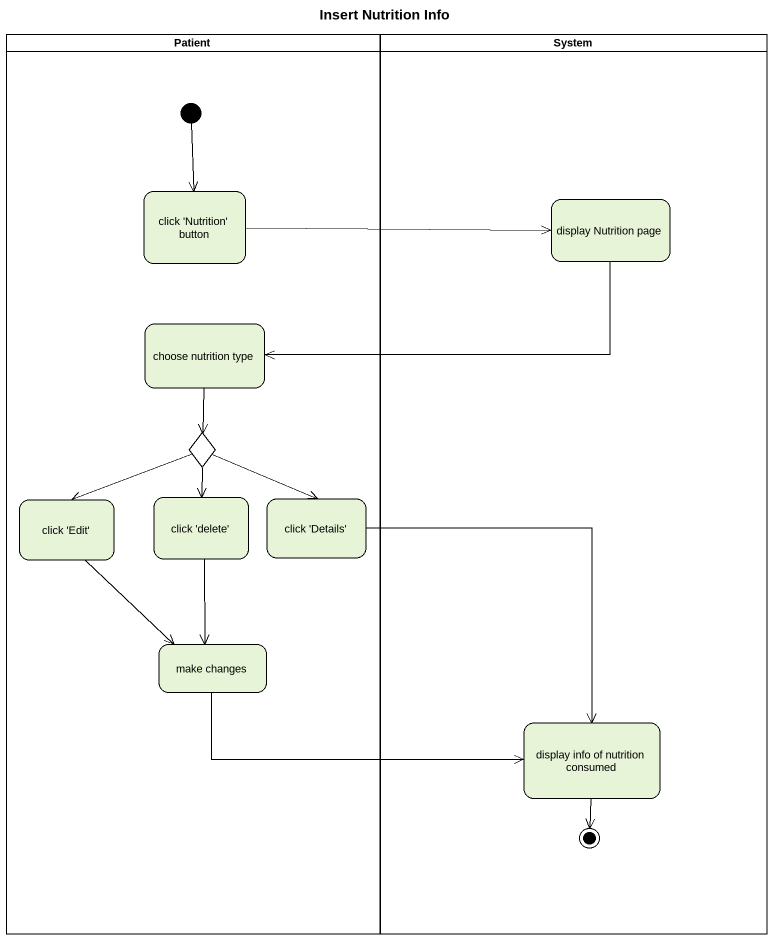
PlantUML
@startuml
title Insert Nutrition Info
hide empty description
state Patient <<partition>> {
  state "click 'Nutrition' button" as click_Nutrition_button
  state "choose nutrition type" as choose_nutrition_type
  state choice1 <<choice>>
  state "click 'Edit'" as click_Edit
  state "click 'delete'" as click_delete
  state "click 'Details'" as click_Details
  state "make changes" as make_changes
  [*] --> click_Nutrition_button
}
state System <<partition>> {
  state "display Nutrition page" as display_Nutrition_page
  state "display info of nutrition consumed" as display_info_of_nutrition
  display_info_of_nutrition --> [*]
}
click_Nutrition_button -right-> display_Nutrition_page
display_Nutrition_page -left-> choose_nutrition_type
choose_nutrition_type --> choice1
choice1 -left-> click_Edit
choice1 --> click_delete
choice1 --> click_Details
click_Edit --> make_changes
click_delete --> make_changes
click_Details --> display_info_of_nutrition
make_changes -right-> display_info_of_nutrition
@enduml
